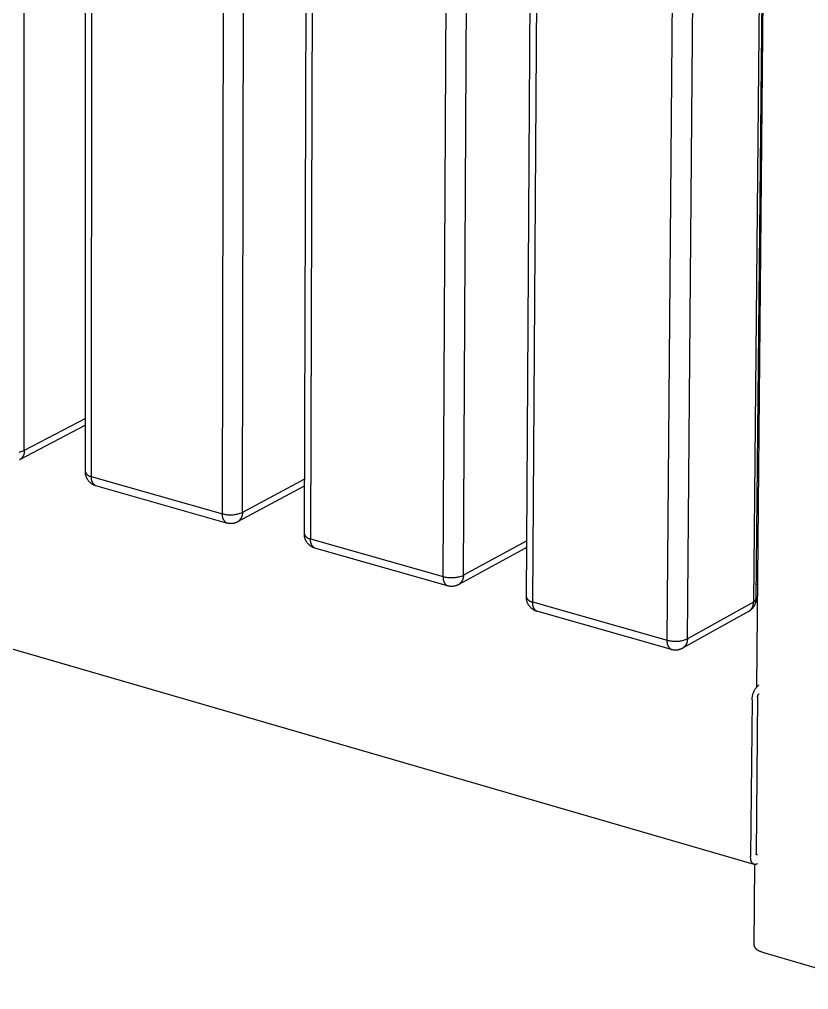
# Model space of a CAD drawing. Header units: millimetres. Extents: x -1283 to 2747, y -259 to 2557.
# Drawn here: x -74.5 to 66.3, y -0.3 to 172.9 of the extents above; entities that cross this region are included whole.
import ezdxf

# ---------------------------------------------------------------- set-up
doc = ezdxf.new("R2010")
doc.units = ezdxf.units.MM
doc.header["$MEASUREMENT"] = 0
doc.layers.add('Utwórz2D linie widoczne', color=7, linetype='Continuous', true_color=0x000000)

msp = doc.modelspace()

# ---------------------------------------------------------------- linework, layer by layer
at = {"layer": 'Utwórz2D linie widoczne'}
for p, q in [((-73.67, 95.92), (-73.94, 677.82)), ((-62.76, 92.1), (-62.54, 675.23)), ((-61.45, 674.71), (-61.72, 91.3)), ((-34.76, 84.87), (-33.28, 670.37)), ((-38.33, 84.65), (-37.01, 670.23)), ((-23.68, 81.02), (-21.7, 667.76)), ((-20.58, 667.21), (-22.62, 80.18)), ((1.09, 73.44), (4.21, 662.67)), ((4.68, 73.66), (7.96, 662.81)), ((15.93, 69.76), (19.72, 660.16)), ((20.87, 659.61), (17.02, 68.91)), ((62.07, 658.12), (56.44, 68.86)), ((62.54, 658.03), (56.9, 69.43)), ((57.03, 53.73), (62.83, 657.98)), ((41.05, 62.08), (46.01, 655)), ((44.66, 62.3), (49.78, 655.15)), ((-62.76, 101.66), (-73.67, 95.92)), ((-62.76, 100.43), (-74.51, 94.26)), ((-74.58, 95.64), (-74.4, 95.69)), ((-74.4, 95.69), (-74.22, 95.74)), ((-74.22, 95.74), (-74.03, 95.79)), ((-74.03, 95.79), (-73.85, 95.85)), ((-73.85, 95.85), (-73.67, 95.92)), ((-73.74, 95.31), (-73.76, 95.25)), ((-73.72, 95.37), (-73.74, 95.31)), ((-73.71, 95.43), (-73.72, 95.37)), ((-73.7, 95.49), (-73.71, 95.43)), ((-73.69, 95.55), (-73.7, 95.49)), ((-73.68, 95.61), (-73.69, 95.55)), ((-73.67, 95.67), (-73.68, 95.61)), ((-73.67, 95.92), (-73.67, 95.86)), ((-73.67, 95.86), (-73.67, 95.8)), ((-73.67, 95.8), (-73.67, 95.74)), ((-73.67, 95.74), (-73.67, 95.67)), ((-74.49, 94.27), (-74.54, 94.24)), ((-74.44, 94.31), (-74.49, 94.27)), ((-74.39, 94.35), (-74.44, 94.31)), ((-74.34, 94.39), (-74.39, 94.35)), ((-74.29, 94.43), (-74.34, 94.39)), ((-74.25, 94.47), (-74.29, 94.43)), ((-74.2, 94.51), (-74.25, 94.47)), ((-74.16, 94.55), (-74.2, 94.51)), ((-74.12, 94.6), (-74.16, 94.55)), ((-74.08, 94.65), (-74.12, 94.6)), ((-74.04, 94.7), (-74.08, 94.65)), ((-74, 94.75), (-74.04, 94.7)), ((-73.97, 94.8), (-74, 94.75)), ((-73.94, 94.85), (-73.97, 94.8)), ((-73.9, 94.91), (-73.94, 94.85)), ((-73.87, 94.96), (-73.9, 94.91)), ((-73.85, 95.02), (-73.87, 94.96)), ((-73.82, 95.07), (-73.85, 95.02)), ((-73.8, 95.13), (-73.82, 95.07)), ((-73.78, 95.19), (-73.8, 95.13)), ((-73.76, 95.25), (-73.78, 95.19)), ((-62.76, 92.1), (-62.75, 92.06)), ((-62.76, 91.99), (-62.76, 92.08)), ((-62.75, 91.9), (-62.76, 91.99)), ((-62.75, 92.06), (-62.73, 92.02)), ((-62.74, 91.81), (-62.75, 91.9)), ((-62.73, 91.72), (-62.74, 91.81)), ((-62.73, 92.02), (-62.71, 91.99)), ((-62.71, 91.99), (-62.7, 91.95)), ((-62.7, 91.95), (-62.68, 91.91)), ((-62.68, 91.91), (-62.66, 91.88)), ((-62.66, 91.88), (-62.64, 91.84)), ((-62.64, 91.84), (-62.61, 91.81)), ((-62.61, 91.81), (-62.59, 91.78)), ((57.39, 91.75), (57.12, 91.83)), ((-62.72, 91.64), (-62.73, 91.72)), ((-62.7, 91.55), (-62.72, 91.64)), ((-62.68, 91.47), (-62.7, 91.55)), ((-62.66, 91.38), (-62.68, 91.47)), ((-62.63, 91.3), (-62.66, 91.38)), ((-62.6, 91.21), (-62.63, 91.3)), ((-62.57, 91.13), (-62.6, 91.21)), ((-62.59, 91.78), (-62.56, 91.74)), ((-62.54, 91.05), (-62.57, 91.13)), ((-62.56, 91.74), (-62.54, 91.71)), ((-62.54, 91.71), (-62.51, 91.68)), ((-62.5, 90.97), (-62.54, 91.05)), ((-62.51, 91.68), (-62.48, 91.65)), ((-62.46, 90.89), (-62.5, 90.97)), ((-62.48, 91.65), (-62.45, 91.63)), ((-62.42, 90.82), (-62.46, 90.89)), ((-62.45, 91.63), (-62.42, 91.6)), ((-62.42, 91.6), (-62.39, 91.57)), ((-62.37, 90.74), (-62.42, 90.82)), ((-62.39, 91.57), (-62.36, 91.55)), ((-62.33, 90.67), (-62.37, 90.74)), ((-62.36, 91.55), (-62.33, 91.52)), ((-62.33, 91.52), (-62.29, 91.5)), ((-62.28, 90.6), (-62.33, 90.67)), ((-62.29, 91.5), (-62.26, 91.48)), ((-62.22, 90.53), (-62.28, 90.6)), ((-62.26, 91.48), (-62.22, 91.46)), ((-62.22, 91.46), (-62.19, 91.44)), ((-62.17, 90.46), (-62.22, 90.53)), ((-62.19, 91.44), (-62.15, 91.42)), ((-62.11, 90.39), (-62.17, 90.46)), ((-62.15, 91.42), (-62.11, 91.4)), ((-62.11, 91.4), (-62.08, 91.38)), ((-62.05, 90.33), (-62.11, 90.39)), ((-62.08, 91.38), (-62.04, 91.37)), ((-61.99, 90.26), (-62.05, 90.33)), ((-62.04, 91.37), (-62, 91.36)), ((-62, 91.36), (-61.96, 91.34)), ((-61.93, 90.2), (-61.99, 90.26)), ((-61.96, 91.34), (-61.92, 91.33)), ((-61.86, 90.14), (-61.93, 90.2)), ((-61.92, 91.33), (-61.88, 91.33)), ((-61.88, 91.33), (-61.84, 91.32)), ((-61.79, 90.09), (-61.86, 90.14)), ((-61.84, 91.32), (-61.8, 91.31)), ((-61.8, 91.31), (-61.76, 91.31)), ((-61.72, 90.04), (-61.79, 90.09)), ((-61.76, 91.31), (-61.72, 91.3)), ((-61.73, 91.19), (-61.74, 91.14)), ((-61.74, 91.14), (-61.74, 91.08)), ((-61.74, 91.08), (-61.74, 91.03)), ((-61.74, 91.03), (-61.74, 90.97)), ((-61.74, 90.97), (-61.74, 90.92)), ((-61.74, 90.92), (-61.73, 90.86)), ((-61.72, 91.3), (-61.73, 91.25)), ((-61.73, 91.25), (-61.73, 91.19)), ((-61.73, 90.86), (-61.72, 90.81)), ((-61.72, 91.3), (-38.33, 84.65)), ((-61.72, 90.81), (-61.71, 90.76)), ((-61.71, 90.76), (-61.7, 90.7)), ((-61.7, 90.7), (-61.69, 90.65)), ((-61.69, 90.65), (-61.68, 90.59)), ((-61.68, 90.59), (-61.66, 90.54)), ((-61.66, 90.54), (-61.64, 90.49)), ((-61.64, 90.49), (-61.62, 90.44)), ((-61.62, 90.44), (-61.6, 90.39)), ((-61.6, 90.39), (-61.58, 90.34)), ((-61.58, 90.34), (-61.55, 90.29)), ((-61.55, 90.29), (-61.53, 90.24)), ((-61.53, 90.24), (-61.5, 90.19)), ((-61.5, 90.19), (-61.47, 90.15)), ((-61.47, 90.15), (-61.44, 90.1)), ((-61.44, 90.1), (-61.4, 90.06)), ((-23.65, 90.81), (-34.76, 84.87)), ((-61.65, 89.98), (-61.72, 90.04)), ((-61.58, 89.94), (-61.65, 89.98)), ((-61.5, 89.89), (-61.58, 89.94)), ((-61.43, 89.85), (-61.5, 89.89)), ((-61.35, 89.81), (-61.43, 89.85)), ((-61.4, 90.06), (-61.37, 90.02)), ((-61.37, 90.02), (-61.33, 89.97)), ((-61.27, 89.77), (-61.35, 89.81)), ((-61.33, 89.97), (-61.3, 89.93)), ((-61.3, 89.93), (-61.26, 89.9)), ((-61.19, 89.73), (-61.27, 89.77)), ((-61.26, 89.9), (-61.22, 89.86)), ((-61.22, 89.86), (-61.18, 89.82)), ((-61.11, 89.7), (-61.19, 89.73)), ((-61.18, 89.82), (-61.14, 89.79)), ((-61.14, 89.79), (-61.09, 89.75)), ((-61.02, 89.67), (-61.11, 89.7)), ((-61.09, 89.75), (-61.05, 89.72)), ((-61.05, 89.72), (-61, 89.69)), ((-60.94, 89.64), (-61.02, 89.67)), ((-61, 89.69), (-60.95, 89.66)), ((-60.95, 89.66), (-60.91, 89.63)), ((-37.56, 82.99), (-60.91, 89.63)), ((-23.7, 89.58), (-35.62, 83.19)), ((-23.7, 89.58), (-23.65, 89.6)), ((-38.35, 84.49), (-38.36, 84.43)), ((-38.36, 84.43), (-38.36, 84.38)), ((-38.36, 84.38), (-38.36, 84.32)), ((-38.36, 84.32), (-38.35, 84.27)), ((-38.34, 84.6), (-38.35, 84.54)), ((-38.35, 84.54), (-38.35, 84.49)), ((-38.35, 84.27), (-38.35, 84.21)), ((-38.35, 84.21), (-38.34, 84.16)), ((-38.33, 84.65), (-38.34, 84.6)), ((-38.34, 84.16), (-38.33, 84.11)), ((-38.33, 84.65), (-38.15, 84.6)), ((-38.33, 84.11), (-38.32, 84.05)), ((-38.32, 84.05), (-38.31, 84)), ((-38.31, 84), (-38.29, 83.94)), ((-38.29, 83.94), (-38.28, 83.89)), ((-38.28, 83.89), (-38.26, 83.84)), ((-38.26, 83.84), (-38.24, 83.79)), ((-38.24, 83.79), (-38.22, 83.74)), ((-38.22, 83.74), (-38.2, 83.69)), ((-38.2, 83.69), (-38.17, 83.64)), ((-38.17, 83.64), (-38.15, 83.59)), ((-38.15, 84.6), (-37.96, 84.56)), ((-38.15, 83.59), (-38.12, 83.54)), ((-38.12, 83.54), (-38.09, 83.5)), ((-38.09, 83.5), (-38.06, 83.45)), ((-38.06, 83.45), (-38.02, 83.41)), ((-38.02, 83.41), (-37.99, 83.36)), ((-37.99, 83.36), (-37.95, 83.32)), ((-37.96, 84.56), (-37.77, 84.53)), ((-37.95, 83.32), (-37.92, 83.28)), ((-37.92, 83.28), (-37.88, 83.24)), ((-37.88, 83.24), (-37.84, 83.21)), ((-37.84, 83.21), (-37.8, 83.17)), ((-37.8, 83.17), (-37.76, 83.13)), ((-37.77, 84.53), (-37.58, 84.5)), ((-37.58, 84.5), (-37.39, 84.48)), ((-37.39, 84.48), (-37.2, 84.46)), ((-37.2, 84.46), (-37.01, 84.46)), ((-37.01, 84.46), (-36.82, 84.45)), ((-36.82, 84.45), (-36.63, 84.46)), ((-36.63, 84.46), (-36.44, 84.47)), ((-36.44, 84.47), (-36.24, 84.49)), ((-36.24, 84.49), (-36.05, 84.51)), ((-36.05, 84.51), (-35.87, 84.54)), ((-35.87, 84.54), (-35.68, 84.58)), ((-35.71, 83.15), (-35.78, 83.11)), ((-35.63, 83.19), (-35.71, 83.15)), ((-35.68, 84.58), (-35.49, 84.63)), ((-35.58, 83.22), (-35.63, 83.19)), ((-35.52, 83.26), (-35.58, 83.22)), ((-35.47, 83.29), (-35.52, 83.26)), ((-35.49, 84.63), (-35.31, 84.68)), ((-35.42, 83.33), (-35.47, 83.29)), ((-35.38, 83.38), (-35.42, 83.33)), ((-35.33, 83.42), (-35.38, 83.38)), ((-35.28, 83.47), (-35.33, 83.42)), ((-35.31, 84.68), (-35.12, 84.73)), ((-35.24, 83.51), (-35.28, 83.47)), ((-35.2, 83.56), (-35.24, 83.51)), ((-35.16, 83.61), (-35.2, 83.56)), ((-35.12, 83.66), (-35.16, 83.61)), ((-35.12, 84.73), (-34.94, 84.8)), ((-35.08, 83.71), (-35.12, 83.66)), ((-35.04, 83.77), (-35.08, 83.71)), ((-35.01, 83.82), (-35.04, 83.77)), ((-34.98, 83.88), (-35.01, 83.82)), ((-34.95, 83.93), (-34.98, 83.88)), ((-34.92, 83.99), (-34.95, 83.93)), ((-34.94, 84.8), (-34.76, 84.87)), ((-34.9, 84.05), (-34.92, 83.99)), ((-34.87, 84.11), (-34.9, 84.05)), ((-34.85, 84.17), (-34.87, 84.11)), ((-34.83, 84.23), (-34.85, 84.17)), ((-34.82, 84.29), (-34.83, 84.23)), ((-34.8, 84.36), (-34.82, 84.29)), ((-34.79, 84.42), (-34.8, 84.36)), ((-34.78, 84.48), (-34.79, 84.42)), ((-34.77, 84.55), (-34.78, 84.48)), ((-34.76, 84.61), (-34.77, 84.55)), ((-34.76, 84.87), (-34.76, 84.8)), ((-34.76, 84.8), (-34.76, 84.74)), ((-34.76, 84.74), (-34.76, 84.67)), ((-34.76, 84.67), (-34.76, 84.61)), ((56.57, 22.05), (-149.37, 81.86)), ((-37.76, 83.13), (-37.71, 83.1)), ((-37.71, 83.1), (-37.67, 83.07)), ((-37.67, 83.07), (-37.62, 83.04)), ((-37.62, 83.04), (-37.58, 83.01)), ((-37.58, 83.01), (-37.53, 82.98)), ((-37.45, 82.96), (-37.53, 82.98)), ((-37.36, 82.94), (-37.45, 82.96)), ((-37.28, 82.92), (-37.36, 82.94)), ((-37.2, 82.91), (-37.28, 82.92)), ((-37.11, 82.9), (-37.2, 82.91)), ((-37.03, 82.89), (-37.11, 82.9)), ((-36.94, 82.89), (-37.03, 82.89)), ((-36.86, 82.88), (-36.94, 82.89)), ((-36.77, 82.88), (-36.86, 82.88)), ((-36.69, 82.89), (-36.77, 82.88)), ((-36.6, 82.89), (-36.69, 82.89)), ((-36.52, 82.9), (-36.6, 82.89)), ((-36.43, 82.92), (-36.52, 82.9)), ((-36.35, 82.93), (-36.43, 82.92)), ((-36.27, 82.95), (-36.35, 82.93)), ((-36.18, 82.97), (-36.27, 82.95)), ((-36.1, 82.99), (-36.18, 82.97)), ((-36.02, 83.02), (-36.1, 82.99)), ((-35.94, 83.05), (-36.02, 83.02)), ((-35.86, 83.08), (-35.94, 83.05)), ((-35.78, 83.11), (-35.86, 83.08)), ((-23.68, 81.02), (-23.67, 80.98)), ((-23.68, 80.88), (-23.68, 80.97)), ((-23.68, 80.79), (-23.68, 80.88)), ((-23.67, 80.7), (-23.68, 80.79)), ((-23.67, 80.98), (-23.66, 80.94)), ((-23.66, 80.61), (-23.67, 80.7)), ((-23.66, 80.94), (-23.64, 80.9)), ((-23.64, 80.53), (-23.66, 80.61)), ((-23.64, 80.9), (-23.62, 80.86)), ((-23.62, 80.44), (-23.64, 80.53)), ((-23.62, 80.86), (-23.6, 80.83)), ((-23.6, 80.35), (-23.62, 80.44)), ((-23.6, 80.83), (-23.59, 80.79)), ((-23.58, 80.27), (-23.6, 80.35)), ((-23.59, 80.79), (-23.56, 80.76)), ((-23.55, 80.18), (-23.58, 80.27)), ((-23.56, 80.76), (-23.54, 80.72)), ((-23.53, 80.1), (-23.55, 80.18)), ((-23.54, 80.72), (-23.52, 80.69)), ((-23.49, 80.02), (-23.53, 80.1)), ((-23.52, 80.69), (-23.49, 80.65)), ((-23.49, 80.65), (-23.47, 80.62)), ((-23.46, 79.94), (-23.49, 80.02)), ((-23.47, 80.62), (-23.44, 80.59)), ((-23.42, 79.86), (-23.46, 79.94)), ((-23.44, 80.59), (-23.42, 80.56)), ((-23.42, 80.56), (-23.39, 80.53)), ((-23.38, 79.78), (-23.42, 79.86)), ((-23.39, 80.53), (-23.36, 80.5)), ((-23.34, 79.7), (-23.38, 79.78)), ((-23.36, 80.5), (-23.33, 80.47)), ((-23.29, 79.62), (-23.34, 79.7)), ((-23.33, 80.47), (-23.29, 80.45)), ((-23.29, 80.45), (-23.26, 80.42)), ((-23.26, 80.42), (-23.23, 80.4)), ((-23.23, 80.4), (-23.2, 80.37)), ((-23.2, 80.37), (-23.16, 80.35)), ((-23.16, 80.35), (-23.12, 80.33)), ((-23.12, 80.33), (-23.09, 80.31)), ((-23.09, 80.31), (-23.05, 80.29)), ((-23.05, 80.29), (-23.01, 80.28)), ((-23.01, 80.28), (-22.98, 80.26)), ((-22.98, 80.26), (-22.94, 80.25)), ((-22.94, 80.25), (-22.9, 80.23)), ((-22.9, 80.23), (-22.86, 80.22)), ((-22.86, 80.22), (-22.82, 80.21)), ((-22.82, 80.21), (-22.78, 80.2)), ((-22.78, 80.2), (-22.74, 80.2)), ((-22.74, 80.2), (-22.7, 80.19)), ((-22.7, 80.19), (-22.66, 80.19)), ((-22.66, 80.19), (-22.62, 80.18)), ((-22.63, 80.07), (-22.64, 80.02)), ((-22.64, 80.02), (-22.64, 79.96)), ((-22.64, 79.96), (-22.64, 79.91)), ((-22.64, 79.91), (-22.64, 79.85)), ((-22.64, 79.85), (-22.63, 79.8)), ((-22.62, 80.13), (-22.63, 80.07)), ((-22.63, 79.8), (-22.63, 79.74)), ((-22.63, 79.74), (-22.62, 79.69)), ((-22.62, 80.18), (-22.62, 80.13)), ((-22.62, 80.18), (1.09, 73.44)), ((-22.62, 79.69), (-22.61, 79.64)), ((15.99, 79.83), (4.68, 73.66)), ((-23.24, 79.55), (-23.29, 79.62)), ((-23.19, 79.48), (-23.24, 79.55)), ((-23.14, 79.41), (-23.19, 79.48)), ((-23.09, 79.34), (-23.14, 79.41)), ((-23.03, 79.27), (-23.09, 79.34)), ((-22.97, 79.2), (-23.03, 79.27)), ((-22.91, 79.14), (-22.97, 79.2)), ((-22.84, 79.08), (-22.91, 79.14)), ((-22.77, 79.02), (-22.84, 79.08)), ((-22.71, 78.97), (-22.77, 79.02)), ((-22.64, 78.91), (-22.71, 78.97)), ((-22.56, 78.86), (-22.64, 78.91)), ((-22.61, 79.64), (-22.6, 79.58)), ((-22.6, 79.58), (-22.59, 79.53)), ((-22.59, 79.53), (-22.58, 79.47)), ((-22.58, 79.47), (-22.56, 79.42)), ((-22.56, 79.42), (-22.54, 79.37)), ((-22.49, 78.81), (-22.56, 78.86)), ((-22.54, 79.37), (-22.53, 79.32)), ((-22.53, 79.32), (-22.5, 79.27)), ((-22.5, 79.27), (-22.48, 79.22)), ((-22.41, 78.77), (-22.49, 78.81)), ((-22.48, 79.22), (-22.46, 79.17)), ((-22.46, 79.17), (-22.43, 79.12)), ((-22.43, 79.12), (-22.4, 79.07)), ((-22.34, 78.72), (-22.41, 78.77)), ((-22.4, 79.07), (-22.37, 79.03)), ((-22.37, 79.03), (-22.34, 78.98)), ((-22.34, 78.98), (-22.31, 78.94)), ((-22.26, 78.68), (-22.34, 78.72)), ((-22.31, 78.94), (-22.28, 78.89)), ((-22.28, 78.89), (-22.24, 78.85)), ((-22.18, 78.64), (-22.26, 78.68)), ((-22.24, 78.85), (-22.2, 78.81)), ((-22.2, 78.81), (-22.16, 78.77)), ((-22.1, 78.61), (-22.18, 78.64)), ((-22.16, 78.77), (-22.12, 78.73)), ((-22.12, 78.73), (-22.08, 78.7)), ((-22.02, 78.57), (-22.1, 78.61)), ((-22.08, 78.7), (-22.04, 78.66)), ((-22.04, 78.66), (-22, 78.63)), ((-21.93, 78.54), (-22.02, 78.57)), ((-22, 78.63), (-21.95, 78.6)), ((-21.95, 78.6), (-21.91, 78.56)), ((-21.85, 78.52), (-21.93, 78.54)), ((-21.91, 78.56), (-21.86, 78.54)), ((-21.86, 78.54), (-21.81, 78.51)), ((1.85, 71.77), (-21.81, 78.51)), ((15.67, 78.46), (3.85, 72)), ((15.67, 78.46), (15.71, 78.48)), ((15.71, 78.48), (15.75, 78.51)), ((15.81, 78.54), (15.75, 78.51)), ((15.75, 78.51), (15.79, 78.53)), ((15.79, 78.53), (15.83, 78.56)), ((15.87, 78.58), (15.81, 78.54)), ((15.83, 78.56), (15.87, 78.59)), ((15.93, 78.62), (15.87, 78.58)), ((15.87, 78.59), (15.91, 78.62)), ((15.91, 78.62), (15.95, 78.65)), ((15.98, 78.66), (15.93, 78.62)), ((15.95, 78.65), (15.98, 78.69)), ((1.07, 73.28), (1.06, 73.22)), ((1.06, 73.22), (1.06, 73.17)), ((1.06, 73.17), (1.06, 73.11)), ((1.06, 73.11), (1.07, 73.06)), ((1.08, 73.39), (1.07, 73.33)), ((1.07, 73.33), (1.07, 73.28)), ((1.07, 73.06), (1.07, 73)), ((1.07, 73), (1.08, 72.95)), ((1.09, 73.44), (1.08, 73.39)), ((1.08, 72.95), (1.09, 72.9)), ((1.09, 73.44), (1.27, 73.39)), ((1.09, 72.9), (1.1, 72.84)), ((1.1, 72.84), (1.11, 72.79)), ((1.11, 72.79), (1.12, 72.73)), ((1.27, 73.39), (1.46, 73.35)), ((1.46, 73.35), (1.65, 73.32)), ((1.65, 73.32), (1.84, 73.29)), ((1.84, 73.29), (2.03, 73.27)), ((2.03, 73.27), (2.23, 73.25)), ((2.23, 73.25), (2.42, 73.24)), ((2.42, 73.24), (2.61, 73.24)), ((2.61, 73.24), (2.8, 73.25)), ((2.8, 73.25), (3, 73.26)), ((3, 73.26), (3.19, 73.28)), ((3.19, 73.28), (3.38, 73.3)), ((3.38, 73.3), (3.57, 73.33)), ((3.57, 73.33), (3.76, 73.37)), ((3.76, 73.37), (3.95, 73.41)), ((3.95, 73.41), (4.13, 73.47)), ((4.13, 73.47), (4.32, 73.52)), ((4.32, 73.52), (4.5, 73.59)), ((4.52, 72.79), (4.49, 72.73)), ((4.5, 73.59), (4.68, 73.66)), ((4.54, 72.85), (4.52, 72.79)), ((4.56, 72.9), (4.54, 72.85)), ((4.59, 72.96), (4.56, 72.9)), ((4.6, 73.03), (4.59, 72.96)), ((4.62, 73.09), (4.6, 73.03)), ((4.64, 73.15), (4.62, 73.09)), ((4.65, 73.21), (4.64, 73.15)), ((4.66, 73.28), (4.65, 73.21)), ((4.67, 73.34), (4.66, 73.28)), ((4.68, 73.47), (4.67, 73.4)), ((4.67, 73.4), (4.67, 73.34)), ((4.68, 73.66), (4.68, 73.59)), ((4.68, 73.59), (4.68, 73.53)), ((4.68, 73.53), (4.68, 73.47)), ((57.22, 73.56), (56.94, 73.64)), ((1.12, 72.73), (1.14, 72.68)), ((1.14, 72.68), (1.16, 72.63)), ((1.16, 72.63), (1.17, 72.58)), ((1.17, 72.58), (1.2, 72.53)), ((1.2, 72.53), (1.22, 72.48)), ((1.22, 72.48), (1.24, 72.43)), ((1.24, 72.43), (1.27, 72.38)), ((1.27, 72.38), (1.3, 72.33)), ((1.3, 72.33), (1.33, 72.28)), ((1.33, 72.28), (1.36, 72.24)), ((1.36, 72.24), (1.39, 72.2)), ((1.39, 72.2), (1.42, 72.15)), ((1.42, 72.15), (1.46, 72.11)), ((1.46, 72.11), (1.49, 72.07)), ((1.49, 72.07), (1.53, 72.03)), ((1.53, 72.03), (1.57, 71.99)), ((1.57, 71.99), (1.61, 71.95)), ((1.61, 71.95), (1.66, 71.92)), ((1.66, 71.92), (1.7, 71.88)), ((1.7, 71.88), (1.74, 71.85)), ((1.74, 71.85), (1.79, 71.82)), ((1.79, 71.82), (1.83, 71.79)), ((1.83, 71.79), (1.88, 71.76)), ((1.97, 71.74), (1.88, 71.76)), ((2.05, 71.72), (1.97, 71.74)), ((2.13, 71.71), (2.05, 71.72)), ((2.22, 71.69), (2.13, 71.71)), ((2.31, 71.68), (2.22, 71.69)), ((2.39, 71.67), (2.31, 71.68)), ((2.48, 71.67), (2.39, 71.67)), ((2.56, 71.67), (2.48, 71.67)), ((2.65, 71.67), (2.56, 71.67)), ((2.74, 71.67), (2.65, 71.67)), ((2.82, 71.68), (2.74, 71.67)), ((2.91, 71.69), (2.82, 71.68)), ((3, 71.7), (2.91, 71.69)), ((3.08, 71.72), (3, 71.7)), ((3.17, 71.73), (3.08, 71.72)), ((3.25, 71.75), (3.17, 71.73)), ((3.33, 71.78), (3.25, 71.75)), ((3.41, 71.81), (3.33, 71.78)), ((3.5, 71.83), (3.41, 71.81)), ((3.58, 71.87), (3.5, 71.83)), ((3.65, 71.9), (3.58, 71.87)), ((3.73, 71.94), (3.65, 71.9)), ((3.81, 71.98), (3.73, 71.94)), ((3.86, 72.01), (3.81, 71.98)), ((3.92, 72.05), (3.86, 72.01)), ((3.97, 72.09), (3.92, 72.05)), ((4.02, 72.13), (3.97, 72.09)), ((4.06, 72.17), (4.02, 72.13)), ((4.11, 72.22), (4.06, 72.17)), ((4.16, 72.26), (4.11, 72.22)), ((4.2, 72.31), (4.16, 72.26)), ((4.24, 72.36), (4.2, 72.31)), ((4.28, 72.4), (4.24, 72.36)), ((4.32, 72.46), (4.28, 72.4)), ((4.36, 72.51), (4.32, 72.46)), ((4.39, 72.56), (4.36, 72.51)), ((4.43, 72.62), (4.39, 72.56)), ((4.46, 72.67), (4.43, 72.62)), ((4.49, 72.73), (4.46, 72.67)), ((57.2, 71.97), (56.93, 72.05)), ((15.93, 69.76), (15.94, 69.72)), ((15.93, 69.64), (15.93, 69.73)), ((15.93, 69.55), (15.93, 69.64)), ((15.94, 69.46), (15.93, 69.55)), ((15.94, 69.72), (15.96, 69.68)), ((15.95, 69.37), (15.94, 69.46)), ((15.96, 69.28), (15.95, 69.37)), ((15.96, 69.68), (15.97, 69.64)), ((15.98, 69.2), (15.96, 69.28)), ((15.97, 69.64), (15.99, 69.6)), ((15.99, 69.6), (16.01, 69.56)), ((16.01, 69.56), (16.03, 69.52)), ((16.03, 69.52), (16.06, 69.49)), ((16.06, 69.49), (16.08, 69.45)), ((16.08, 69.45), (16.1, 69.41)), ((16.1, 69.41), (16.13, 69.38)), ((16.13, 69.38), (16.16, 69.35)), ((16.16, 69.35), (16.19, 69.31)), ((16.19, 69.31), (16.22, 69.28)), ((16.22, 69.28), (16.25, 69.25)), ((56.85, 69.26), (56.86, 69.29)), ((56.86, 69.29), (56.87, 69.31)), ((56.87, 69.31), (56.88, 69.33)), ((56.88, 69.33), (56.89, 69.36)), ((56.89, 69.38), (56.9, 69.41)), ((56.89, 69.36), (56.89, 69.38)), ((56.9, 69.32), (56.89, 69.23)), ((56.9, 69.41), (56.9, 69.43)), ((56.9, 69.41), (56.9, 69.32)), ((16, 69.11), (15.98, 69.2)), ((16.02, 69.02), (16, 69.11)), ((16.05, 68.94), (16.02, 69.02)), ((16.08, 68.85), (16.05, 68.94)), ((16.11, 68.77), (16.08, 68.85)), ((16.15, 68.68), (16.11, 68.77)), ((16.18, 68.6), (16.15, 68.68)), ((16.22, 68.52), (16.18, 68.6)), ((16.27, 68.44), (16.22, 68.52)), ((16.25, 69.25), (16.28, 69.22)), ((16.31, 68.37), (16.27, 68.44)), ((16.28, 69.22), (16.31, 69.2)), ((16.31, 69.2), (16.34, 69.17)), ((16.36, 68.29), (16.31, 68.37)), ((16.34, 69.17), (16.38, 69.14)), ((16.41, 68.22), (16.36, 68.29)), ((16.38, 69.14), (16.41, 69.12)), ((16.41, 69.12), (16.45, 69.09)), ((16.47, 68.14), (16.41, 68.22)), ((16.45, 69.09), (16.49, 69.07)), ((16.52, 68.07), (16.47, 68.14)), ((16.49, 69.07), (16.53, 69.05)), ((16.58, 68), (16.52, 68.07)), ((16.53, 69.05), (16.56, 69.03)), ((16.56, 69.03), (16.6, 69.01)), ((16.64, 67.94), (16.58, 68)), ((16.6, 69.01), (16.64, 69)), ((16.64, 69), (16.68, 68.98)), ((16.7, 67.87), (16.64, 67.94)), ((16.68, 68.98), (16.72, 68.97)), ((16.77, 67.81), (16.7, 67.87)), ((16.72, 68.97), (16.77, 68.96)), ((16.77, 68.96), (16.81, 68.94)), ((16.84, 67.75), (16.77, 67.81)), ((16.81, 68.94), (16.85, 68.94)), ((16.91, 67.7), (16.84, 67.75)), ((16.85, 68.94), (16.89, 68.93)), ((16.89, 68.93), (16.93, 68.92)), ((16.98, 67.64), (16.91, 67.7)), ((16.93, 68.92), (16.98, 68.92)), ((16.98, 68.92), (17.02, 68.91)), ((17.05, 67.59), (16.98, 67.64)), ((17.01, 68.86), (17, 68.8)), ((17, 68.8), (17, 68.75)), ((17, 68.75), (17, 68.69)), ((17, 68.69), (17, 68.64)), ((17, 68.64), (17, 68.58)), ((17, 68.58), (17, 68.53)), ((17, 68.53), (17, 68.47)), ((17, 68.47), (17.01, 68.42)), ((17.02, 68.91), (17.01, 68.86)), ((17.01, 68.42), (17.02, 68.36)), ((17.02, 68.91), (41.05, 62.08)), ((17.02, 68.36), (17.03, 68.31)), ((17.03, 68.31), (17.04, 68.26)), ((17.04, 68.26), (17.05, 68.2)), ((17.05, 68.2), (17.07, 68.15)), ((17.13, 67.54), (17.05, 67.59)), ((17.07, 68.15), (17.09, 68.1)), ((17.09, 68.1), (17.11, 68.05)), ((17.11, 68.05), (17.13, 68)), ((17.13, 68), (17.15, 67.95)), ((17.15, 67.95), (17.17, 67.9)), ((17.17, 67.9), (17.2, 67.85)), ((17.2, 67.85), (17.23, 67.8)), ((17.23, 67.8), (17.26, 67.75)), ((17.26, 67.75), (17.29, 67.71)), ((17.29, 67.71), (17.32, 67.66)), ((17.32, 67.66), (17.35, 67.62)), ((17.35, 67.62), (17.39, 67.58)), ((17.39, 67.58), (17.42, 67.54)), ((56.44, 68.86), (44.66, 62.3)), ((55.95, 67.5), (56, 67.55)), ((56, 67.55), (56.04, 67.6)), ((56.04, 67.6), (56.08, 67.65)), ((56.13, 67.6), (56.06, 67.54)), ((56.08, 67.65), (56.11, 67.71)), ((56.11, 67.71), (56.15, 67.76)), ((56.19, 67.66), (56.13, 67.6)), ((56.15, 67.76), (56.18, 67.81)), ((56.18, 67.81), (56.22, 67.87)), ((56.25, 67.73), (56.19, 67.66)), ((56.22, 67.87), (56.25, 67.93)), ((56.25, 67.93), (56.27, 67.98)), ((56.3, 67.8), (56.25, 67.73)), ((56.27, 67.98), (56.3, 68.04)), ((56.3, 68.04), (56.32, 68.1)), ((56.36, 67.86), (56.3, 67.8)), ((56.32, 68.1), (56.35, 68.16)), ((56.35, 68.16), (56.37, 68.23)), ((56.41, 67.93), (56.36, 67.86)), ((56.37, 68.23), (56.38, 68.29)), ((56.38, 68.29), (56.4, 68.35)), ((56.4, 68.35), (56.41, 68.41)), ((56.41, 68.41), (56.42, 68.48)), ((56.46, 68.01), (56.41, 67.93)), ((56.42, 68.48), (56.43, 68.54)), ((56.43, 68.54), (56.44, 68.6)), ((56.44, 68.86), (56.47, 68.87)), ((56.45, 68.8), (56.44, 68.86)), ((56.44, 68.67), (56.45, 68.73)), ((56.44, 68.6), (56.44, 68.67)), ((56.45, 68.73), (56.45, 68.8)), ((56.51, 68.08), (56.46, 68.01)), ((56.47, 68.87), (56.49, 68.88)), ((56.49, 68.88), (56.51, 68.89)), ((56.51, 68.89), (56.54, 68.91)), ((56.55, 68.15), (56.51, 68.08)), ((56.54, 68.91), (56.56, 68.92)), ((56.6, 68.23), (56.55, 68.15)), ((56.56, 68.92), (56.58, 68.93)), ((56.58, 68.93), (56.6, 68.95)), ((56.6, 68.95), (56.62, 68.96)), ((56.64, 68.31), (56.6, 68.23)), ((56.62, 68.96), (56.64, 68.98)), ((56.64, 68.98), (56.66, 68.99)), ((56.67, 68.39), (56.64, 68.31)), ((56.66, 68.99), (56.68, 69.01)), ((56.71, 68.47), (56.67, 68.39)), ((56.68, 69.01), (56.7, 69.03)), ((56.7, 69.03), (56.72, 69.05)), ((56.74, 68.55), (56.71, 68.47)), ((56.72, 69.05), (56.73, 69.07)), ((56.73, 69.07), (56.75, 69.09)), ((56.77, 68.63), (56.74, 68.55)), ((56.75, 69.09), (56.77, 69.11)), ((56.77, 69.11), (56.78, 69.13)), ((56.8, 68.72), (56.77, 68.63)), ((56.78, 69.13), (56.79, 69.15)), ((56.79, 69.15), (56.81, 69.17)), ((56.82, 68.8), (56.8, 68.72)), ((56.81, 69.17), (56.82, 69.19)), ((56.82, 69.19), (56.83, 69.22)), ((56.84, 68.89), (56.82, 68.8)), ((56.83, 69.22), (56.84, 69.24)), ((56.84, 69.24), (56.85, 69.26)), ((56.86, 68.97), (56.84, 68.89)), ((56.87, 69.06), (56.86, 68.97)), ((56.86, 68.99), (57.17, 68.9)), ((56.88, 69.15), (56.87, 69.06)), ((56.89, 69.23), (56.88, 69.15)), ((17.2, 67.49), (17.13, 67.54)), ((17.28, 67.45), (17.2, 67.49)), ((17.36, 67.41), (17.28, 67.45)), ((17.44, 67.37), (17.36, 67.41)), ((17.42, 67.54), (17.46, 67.5)), ((17.52, 67.33), (17.44, 67.37)), ((17.46, 67.5), (17.5, 67.46)), ((17.5, 67.46), (17.54, 67.42)), ((17.61, 67.3), (17.52, 67.33)), ((17.54, 67.42), (17.58, 67.39)), ((17.58, 67.39), (17.63, 67.35)), ((17.69, 67.27), (17.61, 67.3)), ((17.63, 67.35), (17.67, 67.32)), ((17.67, 67.32), (17.72, 67.29)), ((17.78, 67.24), (17.69, 67.27)), ((17.72, 67.29), (17.76, 67.26)), ((17.76, 67.26), (17.81, 67.23)), ((41.8, 60.4), (17.81, 67.23)), ((55.55, 67.18), (43.81, 60.63)), ((55.55, 67.18), (55.61, 67.21)), ((55.61, 67.21), (55.66, 67.25)), ((55.72, 67.27), (55.64, 67.23)), ((55.66, 67.25), (55.71, 67.29)), ((55.71, 67.29), (55.76, 67.33)), ((55.79, 67.32), (55.72, 67.27)), ((55.76, 67.33), (55.81, 67.37)), ((55.86, 67.37), (55.79, 67.32)), ((55.81, 67.37), (55.86, 67.41)), ((55.86, 67.41), (55.91, 67.46)), ((55.93, 67.43), (55.86, 67.37)), ((55.91, 67.46), (55.95, 67.5)), ((56, 67.48), (55.93, 67.43)), ((56.06, 67.54), (56, 67.48)), ((41.03, 61.92), (41.02, 61.86)), ((41.02, 61.86), (41.02, 61.81)), ((41.02, 61.81), (41.02, 61.75)), ((41.02, 61.75), (41.03, 61.7)), ((41.04, 62.02), (41.03, 61.97)), ((41.03, 61.97), (41.03, 61.92)), ((41.03, 61.7), (41.03, 61.64)), ((41.03, 61.64), (41.04, 61.59)), ((41.05, 62.08), (41.04, 62.02)), ((41.04, 61.59), (41.04, 61.53)), ((41.04, 61.53), (41.05, 61.48)), ((41.05, 62.08), (41.23, 62.03)), ((41.05, 61.48), (41.06, 61.42)), ((41.06, 61.42), (41.08, 61.37)), ((41.08, 61.37), (41.09, 61.32)), ((41.09, 61.32), (41.11, 61.27)), ((41.11, 61.27), (41.13, 61.21)), ((41.13, 61.21), (41.15, 61.16)), ((41.15, 61.16), (41.17, 61.11)), ((41.17, 61.11), (41.2, 61.06)), ((41.2, 61.06), (41.22, 61.01)), ((41.22, 61.01), (41.25, 60.97)), ((41.23, 62.03), (41.41, 61.99)), ((41.25, 60.97), (41.28, 60.92)), ((41.28, 60.92), (41.31, 60.87)), ((41.31, 60.87), (41.34, 60.83)), ((41.34, 60.83), (41.37, 60.79)), ((41.37, 60.79), (41.41, 60.74)), ((41.41, 61.99), (41.59, 61.96)), ((41.41, 60.74), (41.45, 60.7)), ((41.45, 60.7), (41.48, 60.66)), ((41.48, 60.66), (41.52, 60.62)), ((41.52, 60.62), (41.56, 60.59)), ((41.59, 61.96), (41.77, 61.93)), ((41.77, 61.93), (41.95, 61.9)), ((41.95, 61.9), (42.14, 61.89)), ((42.14, 61.89), (42.32, 61.88)), ((42.32, 61.88), (42.5, 61.87)), ((42.5, 61.87), (42.69, 61.88)), ((42.69, 61.88), (42.87, 61.88)), ((42.87, 61.88), (43.06, 61.9)), ((43.06, 61.9), (43.24, 61.92)), ((43.24, 61.92), (43.42, 61.94)), ((43.42, 61.94), (43.6, 61.98)), ((43.6, 61.98), (43.78, 62.02)), ((43.79, 60.62), (43.71, 60.58)), ((43.78, 62.02), (43.96, 62.06)), ((43.84, 60.66), (43.79, 60.62)), ((43.9, 60.69), (43.84, 60.66)), ((43.95, 60.73), (43.9, 60.69)), ((44, 60.77), (43.95, 60.73)), ((43.96, 62.06), (44.14, 62.11)), ((44.04, 60.81), (44, 60.77)), ((44.09, 60.86), (44.04, 60.81)), ((44.14, 60.9), (44.09, 60.86)), ((44.14, 62.11), (44.31, 62.17)), ((44.18, 60.95), (44.14, 60.9)), ((44.22, 61), (44.18, 60.95)), ((44.26, 61.05), (44.22, 61)), ((44.3, 61.1), (44.26, 61.05)), ((44.34, 61.15), (44.3, 61.1)), ((44.31, 62.17), (44.49, 62.23)), ((44.37, 61.2), (44.34, 61.15)), ((44.4, 61.26), (44.37, 61.2)), ((44.44, 61.31), (44.4, 61.26)), ((44.47, 61.37), (44.44, 61.31)), ((44.49, 61.43), (44.47, 61.37)), ((44.49, 62.23), (44.66, 62.3)), ((44.52, 61.49), (44.49, 61.43)), ((44.54, 61.55), (44.52, 61.49)), ((44.56, 61.61), (44.54, 61.55)), ((44.58, 61.67), (44.56, 61.61)), ((44.6, 61.73), (44.58, 61.67)), ((44.61, 61.79), (44.6, 61.73)), ((44.63, 61.85), (44.61, 61.79)), ((44.64, 61.92), (44.63, 61.85)), ((44.65, 61.98), (44.64, 61.92)), ((44.66, 62.11), (44.65, 62.04)), ((44.65, 62.04), (44.65, 61.98)), ((44.66, 62.3), (44.66, 62.23)), ((44.66, 62.23), (44.66, 62.17)), ((44.66, 62.17), (44.66, 62.11)), ((41.56, 60.59), (41.61, 60.55)), ((41.61, 60.55), (41.65, 60.52)), ((41.65, 60.52), (41.69, 60.48)), ((41.69, 60.48), (41.74, 60.45)), ((41.74, 60.45), (41.78, 60.42)), ((41.78, 60.42), (41.83, 60.39)), ((41.92, 60.37), (41.83, 60.39)), ((42, 60.35), (41.92, 60.37)), ((42.09, 60.33), (42, 60.35)), ((42.18, 60.32), (42.09, 60.33)), ((42.26, 60.31), (42.18, 60.32)), ((42.35, 60.3), (42.26, 60.31)), ((42.44, 60.3), (42.35, 60.3)), ((42.53, 60.3), (42.44, 60.3)), ((42.61, 60.3), (42.53, 60.3)), ((42.7, 60.3), (42.61, 60.3)), ((42.79, 60.31), (42.7, 60.3)), ((42.88, 60.32), (42.79, 60.31)), ((42.96, 60.33), (42.88, 60.32)), ((43.05, 60.35), (42.96, 60.33)), ((43.14, 60.37), (43.05, 60.35)), ((43.22, 60.39), (43.14, 60.37)), ((43.31, 60.41), (43.22, 60.39)), ((43.39, 60.44), (43.31, 60.41)), ((43.47, 60.47), (43.39, 60.44)), ((43.55, 60.5), (43.47, 60.47)), ((43.63, 60.54), (43.55, 60.5)), ((43.71, 60.58), (43.63, 60.54)), ((56.98, 53.62), (57.06, 53.71)), ((57.06, 53.71), (57.13, 53.8)), ((57.13, 53.8), (57.21, 53.88)), ((57.21, 53.88), (57.29, 53.96)), ((57.29, 53.96), (57.38, 54.03)), ((57.38, 54.03), (57.47, 54.11)), ((56.24, 51.87), (56.25, 51.98)), ((56.25, 51.98), (56.27, 52.09)), ((56.27, 52.09), (56.29, 52.2)), ((56.29, 52.2), (56.32, 52.31)), ((56.32, 52.31), (56.35, 52.42)), ((56.35, 52.42), (56.38, 52.53)), ((56.38, 52.53), (56.42, 52.64)), ((56.42, 52.64), (56.46, 52.75)), ((56.46, 52.75), (56.5, 52.85)), ((56.5, 52.85), (56.55, 52.95)), ((56.55, 52.95), (56.6, 53.06)), ((56.6, 53.06), (56.66, 53.16)), ((56.66, 53.16), (56.72, 53.25)), ((56.72, 53.25), (56.78, 53.35)), ((56.78, 53.35), (56.84, 53.44)), ((56.84, 53.44), (56.91, 53.54)), ((56.91, 53.54), (56.98, 53.62)), ((57.2, 51.96), (56.93, 24)), ((57.2, 52.06), (57.21, 52.08)), ((57.2, 52.03), (57.2, 52.06)), ((57.2, 52.01), (57.2, 52.03)), ((57.2, 51.99), (57.2, 52.01)), ((57.2, 51.96), (57.2, 51.99)), ((57.21, 52.1), (57.22, 52.12)), ((57.21, 52.08), (57.21, 52.1)), ((57.22, 52.15), (57.23, 52.17)), ((57.22, 52.12), (57.22, 52.15)), ((57.23, 52.19), (57.24, 52.21)), ((57.23, 52.17), (57.23, 52.19)), ((57.24, 52.21), (57.25, 52.23)), ((57.25, 52.23), (57.26, 52.25)), ((57.26, 52.25), (57.27, 52.27)), ((57.27, 52.27), (57.28, 52.29)), ((57.28, 52.29), (57.29, 52.31)), ((57.29, 52.31), (57.3, 52.33)), ((57.3, 52.33), (57.31, 52.35)), ((57.31, 52.35), (57.33, 52.37)), ((57.33, 52.37), (57.34, 52.39)), ((57.34, 52.39), (57.35, 52.41)), ((57.35, 52.41), (57.37, 52.42)), ((57.37, 52.42), (57.38, 52.44)), ((57.38, 52.44), (57.4, 52.46)), ((57.4, 52.46), (57.42, 52.47)), ((57.42, 52.47), (57.43, 52.49)), ((57.43, 52.49), (57.45, 52.5)), ((56.22, 51.41), (55.95, 23.44)), ((56.22, 51.64), (56.23, 51.75)), ((56.22, 51.52), (56.22, 51.64)), ((56.22, 51.41), (56.22, 51.52)), ((56.23, 51.75), (56.24, 51.87)), ((55.95, 23.35), (55.95, 23.44)), ((55.95, 23.26), (55.95, 23.35)), ((55.96, 23.17), (55.95, 23.26)), ((55.97, 23.08), (55.96, 23.17)), ((55.98, 23), (55.97, 23.08)), ((55.98, 22.96), (55.98, 23)), ((55.99, 22.91), (55.98, 22.96)), ((56, 22.87), (55.99, 22.91)), ((56.01, 22.83), (56, 22.87)), ((56.02, 22.79), (56.01, 22.83)), ((56.03, 22.75), (56.02, 22.79)), ((56.04, 22.71), (56.03, 22.75)), ((56.05, 22.67), (56.04, 22.71)), ((56.06, 22.63), (56.05, 22.67)), ((56.08, 22.6), (56.06, 22.63)), ((56.09, 22.56), (56.08, 22.6)), ((56.11, 22.53), (56.09, 22.56)), ((56.12, 22.49), (56.11, 22.53)), ((56.91, 23.93), (56.92, 23.94)), ((56.91, 23.92), (56.91, 23.93)), ((56.91, 23.93), (56.91, 23.93)), ((56.91, 23.91), (56.91, 23.92)), ((56.91, 23.9), (56.91, 23.91)), ((56.91, 23.91), (56.91, 23.91)), ((56.91, 23.89), (56.91, 23.9)), ((56.92, 23.89), (56.91, 23.89)), ((56.92, 23.97), (56.92, 23.98)), ((56.92, 23.98), (56.93, 23.98)), ((56.92, 23.96), (56.92, 23.97)), ((56.92, 23.97), (56.92, 23.97)), ((56.92, 23.95), (56.92, 23.96)), ((56.92, 23.94), (56.92, 23.95)), ((56.92, 23.95), (56.92, 23.95)), ((56.92, 23.88), (56.92, 23.89)), ((56.92, 23.87), (56.92, 23.88)), ((56.92, 23.88), (56.92, 23.88)), ((56.92, 23.86), (56.92, 23.87)), ((56.93, 23.85), (56.92, 23.86)), ((56.92, 23.86), (56.92, 23.86)), ((56.93, 23.99), (56.93, 24)), ((56.93, 23.98), (56.93, 23.99)), ((56.93, 23.84), (56.93, 23.85)), ((56.93, 23.83), (56.93, 23.84)), ((56.93, 23.84), (56.93, 23.84)), ((56.94, 23.83), (56.93, 23.83)), ((56.94, 23.82), (56.94, 23.83)), ((56.94, 23.81), (56.94, 23.82)), ((56.95, 23.81), (56.94, 23.81)), ((56.95, 23.8), (56.95, 23.81)), ((56.96, 23.79), (56.95, 23.8)), ((56.95, 23.8), (56.95, 23.8)), ((56.97, 23.78), (56.96, 23.79)), ((56.96, 23.79), (56.96, 23.79)), ((56.98, 23.77), (56.97, 23.78)), ((56.97, 23.78), (56.97, 23.78)), ((56.99, 23.77), (56.98, 23.77)), ((56.98, 23.77), (56.98, 23.77)), ((56.99, 23.76), (56.99, 23.77)), ((57, 23.76), (56.99, 23.76)), ((57, 23.75), (57, 23.76)), ((57.01, 23.75), (57, 23.75)), ((57.02, 23.75), (57.01, 23.75)), ((57.01, 23.75), (57.01, 23.75)), ((57.03, 23.74), (57.02, 23.75)), ((57.04, 23.74), (57.03, 23.74)), ((57.03, 23.74), (57.03, 23.74)), ((57.05, 23.73), (57.04, 23.74)), ((57.04, 23.74), (57.04, 23.74)), ((57.06, 23.73), (57.05, 23.73)), ((57.07, 23.73), (57.06, 23.73)), ((57.06, 23.73), (57.06, 23.73)), ((57.08, 23.73), (57.07, 23.73)), ((57.09, 23.73), (57.08, 23.73)), ((57.08, 23.73), (57.08, 23.73)), ((57.1, 23.73), (57.09, 23.73)), ((57.11, 23.73), (57.1, 23.73)), ((57.1, 23.73), (57.1, 23.73)), ((57.12, 23.73), (57.11, 23.73)), ((57.13, 23.73), (57.12, 23.73)), ((57.12, 23.73), (57.12, 23.73)), ((57.14, 23.73), (57.13, 23.73)), ((57.15, 23.73), (57.14, 23.73)), ((57.14, 23.73), (57.14, 23.73)), ((57.16, 23.73), (57.15, 23.73)), ((57.15, 23.73), (57.15, 23.73)), ((57.17, 23.74), (57.16, 23.73)), ((57.17, 23.74), (57.17, 23.74)), ((56.14, 22.46), (56.12, 22.49)), ((56.16, 22.43), (56.14, 22.46)), ((56.17, 22.39), (56.16, 22.43)), ((56.19, 22.36), (56.17, 22.39)), ((56.21, 22.34), (56.19, 22.36)), ((56.22, 22.32), (56.21, 22.34)), ((56.23, 22.31), (56.22, 22.32)), ((56.24, 22.29), (56.23, 22.31)), ((56.25, 22.28), (56.24, 22.29)), ((56.26, 22.27), (56.25, 22.28)), ((56.27, 22.26), (56.26, 22.27)), ((56.28, 22.24), (56.27, 22.26)), ((56.3, 22.23), (56.28, 22.24)), ((56.31, 22.22), (56.3, 22.23)), ((56.32, 22.21), (56.31, 22.22)), ((56.33, 22.2), (56.32, 22.21)), ((56.34, 22.19), (56.33, 22.2)), ((56.35, 22.18), (56.34, 22.19)), ((56.36, 22.17), (56.35, 22.18)), ((56.38, 22.16), (56.36, 22.17)), ((56.39, 22.15), (56.38, 22.16)), ((56.4, 22.14), (56.39, 22.15)), ((56.41, 22.13), (56.4, 22.14)), ((56.43, 22.12), (56.41, 22.13)), ((56.44, 22.11), (56.43, 22.12)), ((56.45, 22.11), (56.44, 22.11)), ((56.46, 22.1), (56.45, 22.11)), ((56.48, 22.09), (56.46, 22.1)), ((56.49, 22.08), (56.48, 22.09)), ((56.5, 22.08), (56.49, 22.08)), ((56.52, 22.07), (56.5, 22.08)), ((56.53, 22.07), (56.52, 22.07)), ((56.54, 22.06), (56.53, 22.07)), ((56.56, 22.06), (56.54, 22.06)), ((56.57, 22.05), (56.56, 22.06)), ((56.58, 22.05), (56.57, 22.05)), ((56.6, 22.04), (56.58, 22.05)), ((56.58, 7.57), (56.72, 22.02)), ((56.61, 22.04), (56.6, 22.04)), ((56.62, 22.04), (56.61, 22.04)), ((56.64, 22.03), (56.62, 22.04)), ((56.65, 22.03), (56.64, 22.03)), ((56.67, 22.03), (56.65, 22.03)), ((56.68, 22.03), (56.67, 22.03)), ((56.69, 22.03), (56.68, 22.03)), ((56.71, 22.03), (56.69, 22.03)), ((56.72, 22.02), (56.71, 22.03)), ((56.74, 22.02), (56.72, 22.02)), ((56.75, 22.02), (56.74, 22.02)), ((56.76, 22.02), (56.75, 22.02)), ((56.78, 22.02), (56.76, 22.02)), ((56.79, 22.03), (56.78, 22.02)), ((56.81, 22.03), (56.79, 22.03)), ((56.82, 22.03), (56.81, 22.03)), ((56.84, 22.03), (56.82, 22.03)), ((56.85, 22.03), (56.84, 22.03)), ((56.86, 22.03), (56.85, 22.03)), ((56.88, 22.04), (56.86, 22.03)), ((56.89, 22.04), (56.88, 22.04)), ((56.91, 22.04), (56.89, 22.04)), ((56.92, 22.05), (56.91, 22.04)), ((56.93, 22.05), (56.92, 22.05)), ((56.95, 22.05), (56.93, 22.05)), ((56.96, 22.06), (56.95, 22.05)), ((56.99, 22.07), (56.96, 22.06)), ((57.02, 22.08), (56.99, 22.07)), ((57.05, 22.09), (57.02, 22.08)), ((57.08, 22.1), (57.05, 22.09)), ((57.1, 22.12), (57.08, 22.1)), ((57.13, 22.13), (57.1, 22.12)), ((57.16, 22.14), (57.13, 22.13)), ((56.58, 7.57), (56.58, 7.55)), ((56.58, 7.55), (56.58, 7.54)), ((56.58, 7.54), (56.59, 7.53)), ((56.59, 7.53), (56.59, 7.52)), ((56.59, 7.52), (56.59, 7.51)), ((56.59, 7.51), (56.59, 7.5)), ((56.59, 7.5), (56.59, 7.49)), ((56.59, 7.49), (56.59, 7.48)), ((56.59, 7.48), (56.59, 7.47)), ((56.59, 7.47), (56.59, 7.46)), ((56.59, 7.46), (56.6, 7.44)), ((56.6, 7.44), (56.6, 7.43)), ((56.6, 7.43), (56.6, 7.42)), ((56.6, 7.42), (56.6, 7.41)), ((56.6, 7.41), (56.61, 7.4)), ((56.61, 7.4), (56.61, 7.39)), ((56.61, 7.39), (56.61, 7.38)), ((56.61, 7.38), (56.62, 7.37)), ((56.62, 7.37), (56.63, 7.34)), ((56.63, 7.34), (56.63, 7.32)), ((56.63, 7.32), (56.64, 7.3)), ((56.64, 7.3), (56.65, 7.28)), ((56.65, 7.28), (56.67, 7.26)), ((56.67, 7.26), (56.68, 7.23)), ((56.68, 7.23), (56.69, 7.21)), ((56.69, 7.21), (56.71, 7.19)), ((56.71, 7.19), (56.72, 7.17)), ((56.72, 7.17), (56.74, 7.15)), ((56.74, 7.15), (56.75, 7.13)), ((56.75, 7.13), (56.77, 7.11)), ((56.77, 7.11), (56.79, 7.08)), ((56.79, 7.08), (56.81, 7.06)), ((56.81, 7.06), (56.82, 7.04)), ((56.82, 7.04), (56.85, 7.02)), ((56.85, 7.02), (56.87, 7)), ((56.87, 7), (56.89, 6.98)), ((56.89, 6.98), (56.91, 6.96)), ((56.91, 6.96), (56.93, 6.94)), ((56.93, 6.94), (56.96, 6.92)), ((56.96, 6.92), (56.98, 6.9)), ((56.98, 6.9), (57.01, 6.88)), ((57.01, 6.88), (57.06, 6.84)), ((57.06, 6.84), (57.11, 6.81)), ((57.11, 6.81), (57.17, 6.77)), ((57.17, 6.77), (57.23, 6.73)), ((57.23, 6.73), (57.29, 6.7)), ((57.29, 6.7), (57.36, 6.67)), ((57.36, 6.67), (57.42, 6.63)), ((57.42, 6.63), (57.49, 6.6)), ((57.49, 6.6), (57.56, 6.57)), ((57.56, 6.57), (57.63, 6.54)), ((57.63, 6.54), (57.7, 6.51)), ((57.7, 6.51), (57.77, 6.48)), ((57.77, 6.48), (57.92, 6.43)), ((57.92, 6.43), (58.08, 6.39)), ((58.08, 6.39), (80.91, -0.3))]:
    msp.add_line(p, q, dxfattribs=at)

doc.saveas('drawing.dxf')
